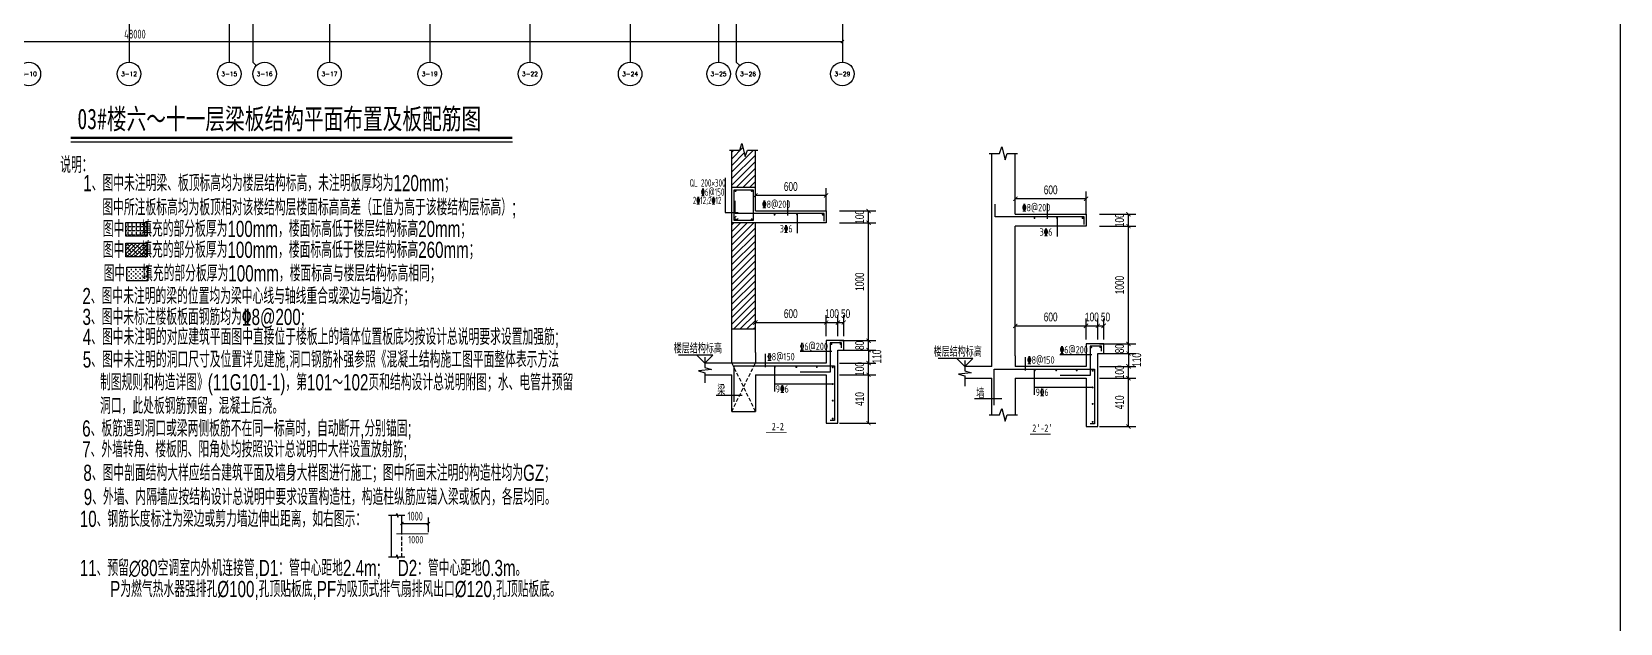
# Model space of a CAD drawing. Extents: x -173820 to 521180, y -715739 to 158231.
# Drawn here: x 15255 to 69145, y -74546 to -54477 of the extents above; entities that cross this region are included whole.
import ezdxf
from ezdxf.enums import TextEntityAlignment as Align

# ---------------------------------------------------------------- set-up
doc = ezdxf.new("R2010")
doc.units = 0
doc.header["$LTSCALE"] = 1000
doc.linetypes.add('CONTINOUS', pattern=[0])
doc.linetypes.add('HIDDEN2', pattern=[0.1875, 0.125, -0.0625])
for name, color, linetype in [('AXIS_TEXT', 7, 'Continuous'), ('DIM1', 3, 'Continuous'), ('JG1', 3, 'Continuous'), ('填充', 8, 'Continuous'), ('模板线', 3, 'Continuous'), ('钢筋_文字', 7, 'Continuous')]:
    doc.layers.add(name, color=color, linetype=linetype)
doc.styles.add('_TCH_AXIS', font='COMPLEX', dxfattribs={"bigfont": 'GBCBIG'})
doc.styles.add('COMPLEX', font='COMPLEX')
doc.styles.add('TEXTDIM', font='njadri_romans1.shx', dxfattribs={"width": 0.7, "bigfont": 'njadri_fhztxt.shx'})
doc.styles.add('TEXTNORMAL', font='njadri_romans1.shx', dxfattribs={"width": 0.7, "bigfont": 'njadri_fhztxt.shx'})
doc.styles.add('TEXTSTEEL', font='njadri_tssdeng.shx', dxfattribs={"width": 0.7, "bigfont": 'njadri_tssdchn.shx'})
doc.styles.add('zzt', font='tssdeng.shx', dxfattribs={"width": 0.7, "height": 300, "bigfont": 'tssdchn.shx'})
doc.styles.add('钢筋', font='tssdeng.shx', dxfattribs={"width": 0.7, "height": 250, "bigfont": 'tssdchn.shx'})
doc.styles.add('钢筋长度', font='tssdeng.shx', dxfattribs={"width": 0.7, "height": 300, "bigfont": 'tssdchn.shx'})
doc.styles.add('黑体', font='simhei.ttf', dxfattribs={"width": 0.8})
doc.dimstyles.new('DIM100', dxfattribs={"dimtxt": 300, "dimasz": 1, "dimexe": 250, "dimexo": 0, "dimgap": 150, "dimtad": 1, "dimdec": 0, "dimzin": 0, "dimdsep": 46, "dimtxsty": 'TEXTDIM', "dimblk": 'DI', "dimcen": 0, "dimclrt": 7, "dimadec": 0, "dimazin": 0, "dimtfac": 1, "dimtdec": 0, "dimtix": 1, "dimtmove": 2, "dimatfit": 3, "dimldrblk": 'DI', "dimfxl": 0, "dimtolj": 1, "dimtzin": 0, "dimarcsym": 0})
doc.dimstyles.new('DIM_1_100', dxfattribs={"dimtxt": 300, "dimasz": 100, "dimexe": 200, "dimexo": 50, "dimgap": 100, "dimtad": 1, "dimdec": 0, "dimzin": 0, "dimdsep": 46, "dimtxsty": 'zzt', "dimblk": 'ARCHTICK', "dimcen": 0, "dimclrt": 7, "dimadec": 0, "dimazin": 0, "dimtfac": 1, "dimtdec": 0, "dimtix": 1, "dimtmove": 2, "dimatfit": 0, "dimldrblk": 'ARCHTICK', "dimfxl": 0, "dimtolj": 1, "dimarcsym": 0})
pattern_1 = [(45, (151419.17, 20178.69), (-112.2532, 112.2532), [])]

# ---------------------------------------------------------------- blocks, each defined once
blk = doc.blocks.new('_ArchTick')
at = {"color": 4, "linetype": 'ByBlock', "const_width": 0.4}
blk.add_lwpolyline([(-0.5, -0.5), (0.5, 0.5)], dxfattribs=at)
blk = doc.blocks.new('*D1586')
at = {"layer": 'Defpoints', "color": 0}
for p in [(11569, 2193), (12469, 2540), (12469, 2193)]:
    blk.add_point(p, dxfattribs=at)
at = {"layer": '钢筋_文字', "color": 0, "lineweight": -2}
for p, q in [((11569, 2243), (11569, 2740)), ((12469, 2243), (12469, 2740)), ((11569, 2540), (12469, 2540))]:
    blk.add_line(p, q, dxfattribs=at)
at = {"layer": '钢筋_文字', "color": 0, "lineweight": -2, "xscale": 100, "yscale": 100, "zscale": 100, "rotation": 180}
blk.add_blockref('_ArchTick', (11569, 2540), dxfattribs=at)
at = {"layer": '钢筋_文字', "color": 0, "lineweight": -2, "xscale": 100, "yscale": 100, "zscale": 100}
blk.add_blockref('_ArchTick', (12469, 2540), dxfattribs=at)
at = {"layer": '钢筋_文字', "color": 7, "insert": (12019, 2790), "char_height": 300, "attachment_point": 5, "style": 'zzt'}
blk.add_mtext('\\A1;1000', dxfattribs=at)
blk = doc.blocks.new('DI')
at = {"color": 3, "const_width": 30}
blk.add_lwpolyline([(-71, -71), (71, 71)], dxfattribs=at)
blk = doc.blocks.new('*D2087')
at = {"layer": 'Defpoints', "color": 0}
for p in [(5618, 7123), (6600, 7123), (5618, 3123)]:
    blk.add_point(p, dxfattribs=at)
at = {"layer": 'JG1', "color": 0, "lineweight": -2}
for p, q in [((5618, 7123), (6850, 7123)), ((6600, 3124), (6600, 7122)), ((5618, 3123), (6850, 3123))]:
    blk.add_line(p, q, dxfattribs=at)
for p, rotation in [((6600, 7123), 90), ((6600, 3123), 270)]:
    blk.add_blockref('DI', p, dxfattribs=dict(at, rotation=rotation))
at = {"layer": 'JG1', "color": 7, "insert": (6300, 5123), "char_height": 300, "attachment_point": 5, "rotation": 90, "style": 'TEXTDIM'}
blk.add_mtext('\\A1;1000', dxfattribs=at)
blk = doc.blocks.new('*D2088')
at = {"layer": 'Defpoints', "color": 0}
for p in [(5618, 3123), (5618, 2803), (6600, 3123)]:
    blk.add_point(p, dxfattribs=at)
at = {"layer": 'JG1', "color": 0, "lineweight": -2}
for p, q in [((5618, 3123), (6850, 3123)), ((5618, 2803), (6850, 2803)), ((6600, 3124), (6600, 3125)), ((6600, 2803), (6600, 3123)), ((6600, 2802), (6600, 2801))]:
    blk.add_line(p, q, dxfattribs=at)
for p, rotation in [((6600, 3123), 270), ((6600, 2803), 90)]:
    blk.add_blockref('DI', p, dxfattribs=dict(at, rotation=rotation))
at = {"layer": 'JG1', "color": 7, "insert": (6300, 2963), "char_height": 300, "attachment_point": 5, "rotation": 90, "style": 'TEXTDIM'}
blk.add_mtext('\\A1;80', dxfattribs=at)
blk = doc.blocks.new('*D2089')
at = {"layer": 'Defpoints', "color": 0}
for p in [(5618, 1963), (6600, 1963), (5618, 323)]:
    blk.add_point(p, dxfattribs=at)
at = {"layer": 'JG1', "color": 0, "lineweight": -2}
for p, q in [((5618, 1963), (6850, 1963)), ((6600, 324), (6600, 1962)), ((5618, 323), (6850, 323))]:
    blk.add_line(p, q, dxfattribs=at)
for p, rotation in [((6600, 1963), 90), ((6600, 323), 270)]:
    blk.add_blockref('DI', p, dxfattribs=dict(at, rotation=rotation))
at = {"layer": 'JG1', "color": 7, "insert": (6300, 1143), "char_height": 300, "attachment_point": 5, "rotation": 90, "style": 'TEXTDIM'}
blk.add_mtext('\\A1;410', dxfattribs=at)
blk = doc.blocks.new('*D2090')
at = {"layer": 'Defpoints', "color": 0}
for p in [(5618, 2803), (5618, 2363), (6600, 2363)]:
    blk.add_point(p, dxfattribs=at)
at = {"layer": 'JG1', "color": 0, "lineweight": -2}
for p, q in [((5618, 2803), (6850, 2803)), ((6600, 2802), (6600, 2364)), ((5618, 2363), (6850, 2363))]:
    blk.add_line(p, q, dxfattribs=at)
for p, rotation in [((6600, 2803), 90), ((6600, 2363), 270)]:
    blk.add_blockref('DI', p, dxfattribs=dict(at, rotation=rotation))
at = {"layer": 'JG1', "color": 7, "insert": (6882, 2583), "char_height": 300, "attachment_point": 5, "rotation": 90, "style": 'TEXTDIM'}
blk.add_mtext('\\A1;110', dxfattribs=at)
blk = doc.blocks.new('*D2091')
at = {"layer": 'Defpoints', "color": 0}
for p in [(5618, 2363), (6600, 2363), (5618, 1963)]:
    blk.add_point(p, dxfattribs=at)
at = {"layer": 'JG1', "color": 0, "lineweight": -2}
for p, q in [((5618, 2363), (6850, 2363)), ((6600, 2364), (6600, 2365)), ((6600, 1963), (6600, 2363)), ((5618, 1963), (6850, 1963)), ((6600, 1962), (6600, 1961))]:
    blk.add_line(p, q, dxfattribs=at)
for p, rotation in [((6600, 2363), 270), ((6600, 1963), 90)]:
    blk.add_blockref('DI', p, dxfattribs=dict(at, rotation=rotation))
at = {"layer": 'JG1', "color": 7, "insert": (6300, 2163), "char_height": 300, "attachment_point": 5, "rotation": 90, "style": 'TEXTDIM'}
blk.add_mtext('\\A1;100', dxfattribs=at)
blk = doc.blocks.new('*D2092')
at = {"layer": 'Defpoints', "color": 0}
for p in [(5618, 7523), (5618, 7123), (6600, 7523)]:
    blk.add_point(p, dxfattribs=at)
at = {"layer": 'JG1', "color": 0, "lineweight": -2}
for p, q in [((5618, 7523), (6850, 7523)), ((5618, 7123), (6850, 7123)), ((6600, 7524), (6600, 7525)), ((6600, 7123), (6600, 7523)), ((6600, 7122), (6600, 7121))]:
    blk.add_line(p, q, dxfattribs=at)
for p, rotation in [((6600, 7523), 270), ((6600, 7123), 90)]:
    blk.add_blockref('DI', p, dxfattribs=dict(at, rotation=rotation))
at = {"layer": 'JG1', "color": 7, "insert": (6300, 7323), "char_height": 300, "attachment_point": 5, "rotation": 90, "style": 'TEXTDIM'}
blk.add_mtext('\\A1;100', dxfattribs=at)
blk = doc.blocks.new('*D2093')
at = {"layer": 'Defpoints', "color": 0}
for p in [(2761, 3276), (5161, 3737), (5161, 3276)]:
    blk.add_point(p, dxfattribs=at)
at = {"layer": 'JG1', "color": 0, "lineweight": -2}
for p, q in [((2761, 3276), (2761, 3987)), ((5161, 3276), (5161, 3987)), ((2762, 3737), (5160, 3737))]:
    blk.add_line(p, q, dxfattribs=at)
at = {"layer": 'JG1', "color": 0, "lineweight": -2, "rotation": 180}
blk.add_blockref('DI', (2761, 3737), dxfattribs=at)
at = {"layer": 'JG1', "color": 0, "lineweight": -2}
blk.add_blockref('DI', (5161, 3737), dxfattribs=at)
at = {"layer": 'JG1', "color": 7, "insert": (3961, 4037), "char_height": 300, "attachment_point": 5, "style": 'TEXTDIM'}
blk.add_mtext('\\A1;600', dxfattribs=at)
blk = doc.blocks.new('*D2094')
at = {"layer": 'Defpoints', "color": 0}
for p in [(5561, 3276), (5761, 3737), (5761, 3276)]:
    blk.add_point(p, dxfattribs=at)
at = {"layer": 'JG1', "color": 0, "lineweight": -2}
for p, q in [((5561, 3276), (5561, 3987)), ((5761, 3276), (5761, 3987)), ((5560, 3737), (5559, 3737)), ((5561, 3737), (5761, 3737)), ((5762, 3737), (5763, 3737))]:
    blk.add_line(p, q, dxfattribs=at)
blk.add_blockref('DI', (5561, 3737), dxfattribs=at)
at = {"layer": 'JG1', "color": 0, "lineweight": -2, "rotation": 180}
blk.add_blockref('DI', (5761, 3737), dxfattribs=at)
at = {"layer": 'JG1', "color": 7, "insert": (5822, 4037), "char_height": 300, "attachment_point": 5, "style": 'TEXTDIM'}
blk.add_mtext('\\A1;50', dxfattribs=at)
blk = doc.blocks.new('*D2095')
at = {"layer": 'Defpoints', "color": 0}
for p in [(5161, 3276), (5561, 3737), (5561, 3276)]:
    blk.add_point(p, dxfattribs=at)
at = {"layer": 'JG1', "color": 0, "lineweight": -2}
for p, q in [((5161, 3276), (5161, 3987)), ((5561, 3276), (5561, 3987)), ((5160, 3737), (5159, 3737)), ((5161, 3737), (5561, 3737)), ((5562, 3737), (5563, 3737))]:
    blk.add_line(p, q, dxfattribs=at)
blk.add_blockref('DI', (5161, 3737), dxfattribs=at)
at = {"layer": 'JG1', "color": 0, "lineweight": -2, "rotation": 180}
blk.add_blockref('DI', (5561, 3737), dxfattribs=at)
at = {"layer": 'JG1', "color": 7, "insert": (5361, 4037), "char_height": 300, "attachment_point": 5, "style": 'TEXTDIM'}
blk.add_mtext('\\A1;100', dxfattribs=at)
blk = doc.blocks.new('*D2096')
at = {"layer": 'Defpoints', "color": 0}
for p in [(2761, 8050), (2761, 7523), (5161, 7523)]:
    blk.add_point(p, dxfattribs=at)
at = {"layer": 'JG1', "color": 0, "lineweight": -2}
for p, q in [((2761, 7523), (2761, 8300)), ((5161, 7523), (5161, 8300)), ((5160, 8050), (2762, 8050))]:
    blk.add_line(p, q, dxfattribs=at)
at = {"layer": 'JG1', "color": 0, "lineweight": -2, "rotation": 180}
blk.add_blockref('DI', (2761, 8050), dxfattribs=at)
at = {"layer": 'JG1', "color": 0, "lineweight": -2}
blk.add_blockref('DI', (5161, 8050), dxfattribs=at)
at = {"layer": 'JG1', "color": 7, "insert": (3961, 8350), "char_height": 300, "attachment_point": 5, "style": 'TEXTDIM'}
blk.add_mtext('\\A1;600', dxfattribs=at)
blk = doc.blocks.new('*D2077')
at = {"layer": 'Defpoints', "color": 0}
for p in [(50749, 57929), (51731, 57929), (50749, 53929)]:
    blk.add_point(p, dxfattribs=at)
at = {"layer": 'JG1', "color": 0, "lineweight": -2}
for p, q in [((50749, 57929), (51981, 57929)), ((51731, 53930), (51731, 57928)), ((50749, 53929), (51981, 53929))]:
    blk.add_line(p, q, dxfattribs=at)
for p, rotation in [((51731, 57929), 90), ((51731, 53929), 270)]:
    blk.add_blockref('DI', p, dxfattribs=dict(at, rotation=rotation))
at = {"layer": 'JG1', "color": 7, "insert": (51431, 55929), "char_height": 300, "attachment_point": 5, "rotation": 90, "style": 'TEXTDIM'}
blk.add_mtext('\\A1;1000', dxfattribs=at)
blk = doc.blocks.new('*D2078')
at = {"layer": 'Defpoints', "color": 0}
for p in [(50749, 53929), (51731, 53929), (50749, 53609)]:
    blk.add_point(p, dxfattribs=at)
at = {"layer": 'JG1', "color": 0, "lineweight": -2}
for p, q in [((50749, 53929), (51981, 53929)), ((51731, 53930), (51731, 53931)), ((51731, 53609), (51731, 53929)), ((50749, 53609), (51981, 53609)), ((51731, 53608), (51731, 53607))]:
    blk.add_line(p, q, dxfattribs=at)
for p, rotation in [((51731, 53929), 270), ((51731, 53609), 90)]:
    blk.add_blockref('DI', p, dxfattribs=dict(at, rotation=rotation))
at = {"layer": 'JG1', "color": 7, "insert": (51431, 53769), "char_height": 300, "attachment_point": 5, "rotation": 90, "style": 'TEXTDIM'}
blk.add_mtext('\\A1;80', dxfattribs=at)
blk = doc.blocks.new('*D2079')
at = {"layer": 'Defpoints', "color": 0}
for p in [(50749, 52769), (51731, 52769), (50749, 51129)]:
    blk.add_point(p, dxfattribs=at)
at = {"layer": 'JG1', "color": 0, "lineweight": -2}
for p, q in [((50749, 52769), (51981, 52769)), ((51731, 51130), (51731, 52768)), ((50749, 51129), (51981, 51129))]:
    blk.add_line(p, q, dxfattribs=at)
for p, rotation in [((51731, 52769), 90), ((51731, 51129), 270)]:
    blk.add_blockref('DI', p, dxfattribs=dict(at, rotation=rotation))
at = {"layer": 'JG1', "color": 7, "insert": (51431, 51949), "char_height": 300, "attachment_point": 5, "rotation": 90, "style": 'TEXTDIM'}
blk.add_mtext('\\A1;410', dxfattribs=at)
blk = doc.blocks.new('*D2080')
at = {"layer": 'Defpoints', "color": 0}
for p in [(50749, 53609), (50749, 53169), (51731, 53169)]:
    blk.add_point(p, dxfattribs=at)
at = {"layer": 'JG1', "color": 0, "lineweight": -2}
for p, q in [((50749, 53609), (51981, 53609)), ((51731, 53608), (51731, 53170)), ((50749, 53169), (51981, 53169))]:
    blk.add_line(p, q, dxfattribs=at)
for p, rotation in [((51731, 53609), 90), ((51731, 53169), 270)]:
    blk.add_blockref('DI', p, dxfattribs=dict(at, rotation=rotation))
at = {"layer": 'JG1', "color": 7, "insert": (52013, 53389), "char_height": 300, "attachment_point": 5, "rotation": 90, "style": 'TEXTDIM'}
blk.add_mtext('\\A1;110', dxfattribs=at)
blk = doc.blocks.new('*D2081')
at = {"layer": 'Defpoints', "color": 0}
for p in [(50749, 53169), (51731, 53169), (50749, 52769)]:
    blk.add_point(p, dxfattribs=at)
at = {"layer": 'JG1', "color": 0, "lineweight": -2}
for p, q in [((50749, 53169), (51981, 53169)), ((51731, 53170), (51731, 53171)), ((51731, 52769), (51731, 53169)), ((50749, 52769), (51981, 52769)), ((51731, 52768), (51731, 52767))]:
    blk.add_line(p, q, dxfattribs=at)
for p, rotation in [((51731, 53169), 270), ((51731, 52769), 90)]:
    blk.add_blockref('DI', p, dxfattribs=dict(at, rotation=rotation))
at = {"layer": 'JG1', "color": 7, "insert": (51431, 52969), "char_height": 300, "attachment_point": 5, "rotation": 90, "style": 'TEXTDIM'}
blk.add_mtext('\\A1;100', dxfattribs=at)
blk = doc.blocks.new('*D2082')
at = {"layer": 'Defpoints', "color": 0}
for p in [(50749, 58329), (51731, 58329), (50749, 57929)]:
    blk.add_point(p, dxfattribs=at)
at = {"layer": 'JG1', "color": 0, "lineweight": -2}
for p, q in [((50749, 58329), (51981, 58329)), ((51731, 58330), (51731, 58331)), ((51731, 57929), (51731, 58329)), ((50749, 57929), (51981, 57929)), ((51731, 57928), (51731, 57927))]:
    blk.add_line(p, q, dxfattribs=at)
for p, rotation in [((51731, 58329), 270), ((51731, 57929), 90)]:
    blk.add_blockref('DI', p, dxfattribs=dict(at, rotation=rotation))
at = {"layer": 'JG1', "color": 7, "insert": (51431, 58129), "char_height": 300, "attachment_point": 5, "rotation": 90, "style": 'TEXTDIM'}
blk.add_mtext('\\A1;100', dxfattribs=at)
blk = doc.blocks.new('*D2083')
at = {"layer": 'Defpoints', "color": 0}
for p in [(50292, 54544), (47892, 54082), (50292, 54082)]:
    blk.add_point(p, dxfattribs=at)
at = {"layer": 'JG1', "color": 0, "lineweight": -2}
for p, q in [((47892, 54082), (47892, 54794)), ((47893, 54544), (50291, 54544)), ((50292, 54082), (50292, 54794))]:
    blk.add_line(p, q, dxfattribs=at)
at = {"layer": 'JG1', "color": 0, "lineweight": -2, "rotation": 180}
blk.add_blockref('DI', (47892, 54544), dxfattribs=at)
at = {"layer": 'JG1', "color": 0, "lineweight": -2}
blk.add_blockref('DI', (50292, 54544), dxfattribs=at)
at = {"layer": 'JG1', "color": 7, "insert": (49092, 54844), "char_height": 300, "attachment_point": 5, "style": 'TEXTDIM'}
blk.add_mtext('\\A1;600', dxfattribs=at)
blk = doc.blocks.new('*D2084')
at = {"layer": 'Defpoints', "color": 0}
for p in [(50892, 54544), (50692, 54082), (50892, 54082)]:
    blk.add_point(p, dxfattribs=at)
at = {"layer": 'JG1', "color": 0, "lineweight": -2}
for p, q in [((50691, 54544), (50690, 54544)), ((50692, 54082), (50692, 54794)), ((50692, 54544), (50892, 54544)), ((50892, 54082), (50892, 54794)), ((50893, 54544), (50894, 54544))]:
    blk.add_line(p, q, dxfattribs=at)
blk.add_blockref('DI', (50692, 54544), dxfattribs=at)
at = {"layer": 'JG1', "color": 0, "lineweight": -2, "rotation": 180}
blk.add_blockref('DI', (50892, 54544), dxfattribs=at)
at = {"layer": 'JG1', "color": 7, "insert": (50953, 54844), "char_height": 300, "attachment_point": 5, "style": 'TEXTDIM'}
blk.add_mtext('\\A1;50', dxfattribs=at)
blk = doc.blocks.new('*D2085')
at = {"layer": 'Defpoints', "color": 0}
for p in [(50692, 54544), (50292, 54082), (50692, 54082)]:
    blk.add_point(p, dxfattribs=at)
at = {"layer": 'JG1', "color": 0, "lineweight": -2}
for p, q in [((50291, 54544), (50290, 54544)), ((50292, 54082), (50292, 54794)), ((50292, 54544), (50692, 54544)), ((50692, 54082), (50692, 54794)), ((50693, 54544), (50694, 54544))]:
    blk.add_line(p, q, dxfattribs=at)
blk.add_blockref('DI', (50292, 54544), dxfattribs=at)
at = {"layer": 'JG1', "color": 0, "lineweight": -2, "rotation": 180}
blk.add_blockref('DI', (50692, 54544), dxfattribs=at)
at = {"layer": 'JG1', "color": 7, "insert": (50492, 54844), "char_height": 300, "attachment_point": 5, "style": 'TEXTDIM'}
blk.add_mtext('\\A1;100', dxfattribs=at)
blk = doc.blocks.new('*D2086')
at = {"layer": 'Defpoints', "color": 0}
for p in [(47892, 58857), (47892, 58329), (50292, 58329)]:
    blk.add_point(p, dxfattribs=at)
at = {"layer": 'JG1', "color": 0, "lineweight": -2}
for p, q in [((47892, 58329), (47892, 59107)), ((50291, 58857), (47893, 58857)), ((50292, 58329), (50292, 59107))]:
    blk.add_line(p, q, dxfattribs=at)
at = {"layer": 'JG1', "color": 0, "lineweight": -2, "rotation": 180}
blk.add_blockref('DI', (47892, 58857), dxfattribs=at)
at = {"layer": 'JG1', "color": 0, "lineweight": -2}
blk.add_blockref('DI', (50292, 58857), dxfattribs=at)
at = {"layer": 'JG1', "color": 7, "insert": (49092, 59157), "char_height": 300, "attachment_point": 5, "style": 'TEXTDIM'}
blk.add_mtext('\\A1;600', dxfattribs=at)
blk = doc.blocks.new('*D446')
at = {"layer": 'Defpoints', "color": 0}
for p in [(0, -2508), (48000, -2508), (48000, -4488)]:
    blk.add_point(p, dxfattribs=at)
at = {"layer": 'DIM1', "color": 0, "lineweight": -2}
for p, q in [((0, -2558), (0, -4688)), ((48000, -2558), (48000, -4688)), ((0, -4488), (48000, -4488))]:
    blk.add_line(p, q, dxfattribs=at)
at = {"layer": 'DIM1', "color": 0, "lineweight": -2, "xscale": 100, "yscale": 100, "zscale": 100, "rotation": 180}
blk.add_blockref('_ArchTick', (0, -4488), dxfattribs=at)
at = {"layer": 'DIM1', "color": 0, "lineweight": -2, "xscale": 100, "yscale": 100, "zscale": 100}
blk.add_blockref('_ArchTick', (48000, -4488), dxfattribs=at)
at = {"layer": 'DIM1', "color": 7, "insert": (24000, -4238), "char_height": 300, "attachment_point": 5, "style": 'zzt'}
blk.add_mtext('\\A1;48000', dxfattribs=at)
blk = doc.blocks.new('_AXISO')
at = {"color": 3}
blk.add_circle((0, 0), 0.5, dxfattribs=at)
at = {"layer": 'AXIS_TEXT', "color": 3, "style": 'COMPLEX', "width": 1.041667}
blk.add_attdef('A', text='', height=0.56, dxfattribs=at).set_placement((-0.25, -0.28), (0.25, -0.28), align=Align.FIT)
blk = doc.blocks.new('$1535875')
at = {"layer": '钢筋_文字', "linetype": 'Continuous'}
h = blk.add_hatch(dxfattribs=at)
h.set_pattern_fill('ANGLE', scale=20, style=0)
h.set_pattern_definition([(0, (-460926.76, -11072.38), (0, 139.7), [101.6, -38.1]), (90, (-460926.76, -11072.38), (-139.7, 9e-15), [101.6, -38.1])])
h.paths.add_polyline_path([(2201.1, 12749.2), (2201.1, 12287.7), (2920.5, 12287.7), (2920.5, 12749.2)])
h = blk.add_hatch(dxfattribs=at)
h.set_pattern_fill('ANSI38', scale=30, style=0)
h.set_pattern_definition([(45, (180759.6, 3445.45), (-67.35192, 67.35192), []), (135, (180759.6, 3445.45), (-202.055763, 67.35192), [238.125, -142.875])])
h.paths.add_polyline_path([(2920.5, 12051.5), (2201.1, 12051.5), (2201.1, 11590), (2920.5, 11590)])
h = blk.add_hatch(dxfattribs=at)
h.set_pattern_fill('CROSS', scale=300, style=0)
h.set_pattern_definition([(0, (114916.295, 37211.69), (75, 75), [37.5, -112.5]), (90, (114935.045, 37192.94), (-75, 75), [37.5, -112.5])])
h.paths.add_polyline_path([(2231.1, 11239.9), (2231.1, 10778.4), (2950.5, 10778.4), (2950.5, 11239.9)])
blk.add_line((11213.4, 1413.2, 0), (11213.4, 2818.2, 0), dxfattribs=at)
at = {"layer": '钢筋_文字', "linetype": 'HIDDEN2'}
blk.add_line((11568.5, 1413.2, 0), (11568.5, 2818.2, 0), dxfattribs=at)
at = {"layer": '钢筋_文字', "color": 7, "linetype": 'Continuous'}
for points in [[(2201.1, 12749.2), (2920.5, 12749.2), (2920.5, 12287.7), (2201.1, 12287.7)], [(2201.1, 12051.5), (2920.5, 12051.5), (2920.5, 11590), (2201.1, 11590)], [(2231.1, 11239.9), (2950.5, 11239.9), (2950.5, 10778.4), (2231.1, 10778.4)]]:
    blk.add_lwpolyline(points, close=True, dxfattribs=at)
at = {"layer": '钢筋_文字', "elevation": 0}
for points in [[(11113.4, 2818.2), (11380.6, 2818.2), (11401.5, 2882.4), (11434.8, 2754), (11455.6, 2818.2), (11668.5, 2818.2)], [(11113.4, 1413.2), (11380.6, 1413.2), (11401.5, 1477.4), (11434.8, 1349), (11455.6, 1413.2), (11668.5, 1413.2)]]:
    blk.add_lwpolyline(points, dxfattribs=at)
at = {"layer": '钢筋_文字', "color": 6, "const_width": 30, "elevation": 0}
blk.add_lwpolyline([(11378.5, 2193.4), (12468.5, 2193.4)], dxfattribs=at)
at = {"layer": '钢筋_文字', "color": 7, "style": 'TEXTSTEEL', "width": 0.7}
for s, p in [('说明：', (-24.3, 14434.3, 0)), ('制图规则和构造详图》(11G101-1)，第101～102页和结构设计总说明附图；水、电管井预留', (1326.6, 7057, 0)), ('洞口，此处板钢筋预留，混凝土后浇。', (1326.6, 6257, 0))]:
    blk.add_text(s, height=550, dxfattribs=at).set_placement(p)
at = {"layer": '钢筋_文字', "color": 7, "linetype": 'Continuous', "style": 'TEXTSTEEL', "width": 0.7}
for s, p in [('1、图中未注明梁、板顶标高均为楼层结构标高，未注明板厚均为120mm；', (758.2, 13816.3, 0)), ('图中所注板标高均为板顶相对该楼结构层楼面标高高差（正值为高于该楼结构层标高）;', (1404.8, 12993.7, 0)), ('图中    填充的部分板厚为100mm，楼面标高低于楼层结构标高20mm；', (1419.7, 12263.5)), ('图中    填充的部分板厚为100mm，楼面标高低于楼层结构标高260mm；', (1419.7, 11553.4)), ('图中    填充的部分板厚为100mm，楼面标高与楼层结构标高相同；', (1449.7, 10754.2)), ('2、图中未注明的梁的位置均为梁中心线与轴线重合或梁边与墙边齐；', (728.2, 9984.5, 0)), ('3、图中未标注楼板板面钢筋均为%%1328@200;', (731.1, 9277.1, 0)), ('4、图中未注明的对应建筑平面图中直接位于楼板上的墙体位置板底均按设计总说明要求设置加强筋;', (741.1, 8598.1, 0)), ('5、图中未注明的洞口尺寸及位置详见建施,洞口钢筋补强参照《混凝土结构施工图平面整体表示方法', (741.1, 7831.2, 0)), ('6、板筋遇到洞口或梁两侧板筋不在同一标高时，自动断开,分别锚固;', (721.1, 5490.4, 0)), ('7、外墙转角、楼板阴、阳角处均按照设计总说明中大样设置放射筋;', (721.1, 4783.7, 0))]:
    blk.add_text(s, height=550, dxfattribs=at).set_placement(p)
at = {"layer": '钢筋_文字', "color": 7, "linetype": 'CONTINOUS', "style": 'TEXTNORMAL', "width": 0.7}
for s, p in [('8、图中剖面结构大样应结合建筑平面及墙身大样图进行施工；图中所画未注明的构造柱均为GZ；', (762.2, 3986.1, 0)), ('9、外墙、内隔墙应按结构设计总说明中要求设置构造柱，构造柱纵筋应锚入梁或板内，各层均同。', (774.7, 3166.8, 0)), ('10、钢筋长度标注为梁边或剪力墙边伸出距离，如右图示：', (640.1, 2423.2, 0)), ('11、预留∅80空调室内外机连接管,D1：管中心距地2.4m;    D2：管中心距地0.3m。', (639, 757, 0)), ('P为燃气热水器强排孔%%C100,孔顶贴板底,PF为吸顶式排气扇排风出口%%C120,孔顶贴板底。', (1670.6, 42.3, 0))]:
    blk.add_text(s, height=550, dxfattribs=at).set_placement(p)
at = {"layer": '钢筋_文字', "style": '钢筋长度', "width": 0.7}
blk.add_text('1000', height=250, dxfattribs=at).set_placement((11781.3, 1866.4, 0))
at = {"layer": '钢筋_文字'}
dim = blk.add_linear_dim(base=(12468.5, 2540.2, 0), p1=(11568.5, 2193.4, 0), p2=(12468.5, 2193.4, 0), text='1000', dimstyle='DIM_1_100', dxfattribs=at)
dim.commit()
dim.dimension.update_dxf_attribs({"geometry": '*D1586', "text_midpoint": (12018.5, 2790.2, 0)})
blk = doc.blocks.new('$1123315')
at = {"layer": '模板线'}
h = blk.add_hatch(dxfattribs=at)
h.set_pattern_fill('ANSI31', color=8, scale=50, style=0)
h.set_pattern_definition(pattern_1)
h.paths.add_polyline_path([(2760.6, 9588.6), (2489.5, 9588.6), (2419.5, 9368.6), (2299.5, 9808.6), (2229.5, 9588.6), (1960.6, 9588.6), (1960.6, 8322.7), (2760.6, 8322.7)])
h = blk.add_hatch(dxfattribs=at)
h.set_pattern_fill('ANSI31', color=8, scale=50, style=0)
h.set_pattern_definition(pattern_1)
h.paths.add_polyline_path([(1960.6, 3522.7), (2760.6, 3522.7), (2760.6, 7122.7), (1960.6, 7122.7)])
at = {"layer": 'JG1'}
for points in [[(1879.5, 9588.6), (2229.5, 9588.6), (2299.5, 9808.6), (2419.5, 9368.6), (2489.5, 9588.6), (2839.5, 9588.6)], [(1960.6, 2722.7), (1960.6, 9588.6)], [(2760.6, 7522.7), (2760.6, 9588.6)], [(2760.6, 7522.7), (5160.6, 7522.7), (5160.6, 7122.7), (2760.6, 7122.7)], [(2760.6, 2722.7), (2760.6, 7122.7)], [(1960.6, 3522.7), (2760.6, 3522.7)], [(2760.6, 1962.7), (5160.6, 1962.7), (5160.6, 322.7), (5560.6, 322.7), (5560.6, 2802.7), (5760.6, 2802.7), (5760.6, 3122.7), (5160.6, 3122.7), (5160.6, 2362.7), (1049.7, 2362.7)], [(1960.6, 2362.7), (1960.6, 2722.7)], [(2760.6, 2722.7), (2760.6, 2362.7)], [(779.7, 2632.7), (1049.7, 2362.7), (1319.7, 2632.7), (148.3, 2632.7)], [(1049.7, 2566.8), (1049.7, 2216.8), (1269.7, 2146.8), (829.7, 2099.9), (1049.7, 2036.8), (1049.7, 1686.8)], [(1049.7, 1962.7), (1960.6, 1962.7)], [(1960.6, 722.7), (1960.6, 1962.7)], [(2760.6, 1962.7), (2760.6, 722.7)], [(1960.6, 722.7), (2760.6, 722.7)]]:
    blk.add_lwpolyline(points, dxfattribs=at)
at = {"layer": '模板线'}
for p, q in [((1731, 8645.1), (1731, 7466.3)), ((2760.6, 8322.7), (1960.6, 8322.7)), ((3856.6, 7368.2), (3856.6, 7892.5)), ((1731, 7466.3), (2174.8, 7466.3)), ((2760.6, 7122.7), (1960.6, 7122.7)), ((4177.8, 7401.5), (4177.8, 6769.1)), ((4275.5, 2764.9), (5352.5, 2764.9)), ((3107.8, 2219.4), (3107.8, 2674.5)), ((3404.2, 2226.5), (3404.2, 1393.8)), ((5369.6, 1649.9), (3404.2, 1649.9)), ((2309.8, 1258.1), (1425.4, 1258.1))]:
    blk.add_line(p, q, dxfattribs=at)
at = {"layer": '模板线', "color": 6}
for p, q in [((2040.6, 7273.9), (2106.9, 7342)), ((2109.8, 7201.8), (2175.2, 7269))]:
    blk.add_line(p, q, dxfattribs=at)
at = {"layer": '模板线', "linetype": 'HIDDEN2'}
for p, q in [((1960.6, 722.7), (2760.6, 2362.7)), ((1960.6, 2362.7), (2760.6, 722.7))]:
    blk.add_line(p, q, dxfattribs=at)
at = {"layer": '模板线', "color": 6}
blk.add_lwpolyline([(2040.6, 8242.7), (2680.6, 8242.7), (2680.6, 7202.7), (2040.6, 7202.7)], close=True, dxfattribs=at)
at = {"layer": '模板线', "color": 6, "linetype": 'HIDDEN2'}
for points, const_width in [([(2071.4, 8203.8, 1), (2105.2, 8203.8, 1)], 33.8), ([(2622.1, 8203.8, 1), (2655.9, 8203.8, 1)], 33.8), ([(2071.4, 7243.3, 1), (2105.2, 7243.3, 1)], 33.8), ([(2622.1, 7243.3, 1), (2655.9, 7243.3, 1)], 33.8), ([(3430.1, 7397.6, -1), (3396.3, 7397.6, -1)], 33.7), ([(4194.6, 7397.6, -1), (4160.9, 7397.6, -1)], 33.7), ([(5064, 7397.7, -1), (5030.3, 7397.7, -1)], 33.7), ([(5321.6, 3010.2, 1), (5355.3, 3010.2, 1)], 33.8), ([(5631.9, 3014.9, 1), (5665.6, 3014.9, 1)], 33.8), ([(3404.2, 2226.5, 1), (3437.9, 2226.5, 1)], 33.8), ([(4132.1, 2226.5, 1), (4165.8, 2226.5, 1)], 33.8), ([(4829.3, 2226.5, 1), (4863, 2226.5, 1)], 33.8), ([(5403.4, 2217.5, -1), (5369.6, 2217.5, -1)], 33.7), ([(5403.4, 1649.9, -1), (5369.6, 1649.9, -1)], 33.7), ([(5403.4, 1088.3, -1), (5369.6, 1088.3, -1)], 33.7), ([(5403.4, 478.3, -1), (5369.6, 478.3, -1)], 33.7)]:
    blk.add_lwpolyline(points, format="xyb", close=True, dxfattribs=dict(at, const_width=const_width))
at = {"layer": '模板线', "color": 6}
for points in [[(5094.5, 7180.4), (5094.5, 7437.9), (2080.3, 7437.9), (2080.3, 7871.1)], [(5682.5, 2875.3), (5682.5, 3050.1), (5303.5, 3050.1), (5303.5, 2058.2)], [(2042.3, 1043), (2042.3, 2266.6), (5449.3, 2266.6), (5449.3, 414.5), (5303.5, 414.5)], [(5303.5, 2058.2), (4278.9, 2058.2)]]:
    blk.add_lwpolyline(points, dxfattribs=at)
at = {"layer": '模板线', "color": 3, "elevation": -307942.8}
blk.add_lwpolyline([(3121.5, 0, 31.2, 31.2, 0), (3826.8, 0, 0, 0, 0)], format="xyseb", dxfattribs=at)
at = {"layer": 'JG1', "style": 'TEXTSTEEL', "width": 0.7}
for s, p in [('楼层结构标高', (-9.9, 2695.8)), ('梁', (1469.3, 1287))]:
    blk.add_text(s, height=300, dxfattribs=at).set_placement(p)
at = {"layer": '模板线', "style": '钢筋'}
for s, width, p in [('QL 200×300', 0.6, (526.8, 8349.5)), ('%%1326@150', 0.6, (917.2, 8038.2)), ('2%%13212;2%%13212', 0.6, (640, 7755.5)), ('%%1328@200', 0.7, (2991.7, 7625.4)), ('3%%1326', 0.7, (3585.9, 6795.4)), ('%%1328@150', 0.7, (3164.5, 2453.9)), ('%%1326@200', 0.7, (4271.5, 2802.7)), ('9%%1326', 0.7, (3448.6, 1360.9))]:
    blk.add_text(s, height=250, dxfattribs=dict(at, width=width)).set_placement(p)
at = {"layer": '模板线', "color": 3, "style": '黑体', "width": 0.7}
blk.add_text('2-2', height=250, dxfattribs=at).set_placement((3317.9, 85.5, -307942.8))
at = {"layer": 'JG1'}
for base, p1, p2, picture, middle in [((2760.6, 8050.2), (5160.6, 7522.7), (2760.6, 7522.7), '*D2096', (3960.6, 8350.2)), ((5160.6, 3737.5), (2760.6, 3275.6), (5160.6, 3275.6), '*D2093', (3960.6, 4037.5)), ((5560.6, 3737.5), (5160.6, 3275.6), (5560.6, 3275.6), '*D2095', (5360.6, 4037.5))]:
    dim = blk.add_linear_dim(base=base, p1=p1, p2=p2, dimstyle='DIM100', override={"dimlfac": 0.25}, dxfattribs=at)
    dim.commit()
    dim.dimension.update_dxf_attribs({"geometry": picture, "text_midpoint": middle})
for p1, p2, picture, middle in [((5618.4, 7122.7), (5618.4, 7522.7), '*D2092', (6299.8, 7322.7)), ((5618.4, 3122.7), (5618.4, 7122.7), '*D2087', (6299.8, 5122.7)), ((5618.4, 2802.7), (5618.4, 3122.7), '*D2088', (6299.8, 2962.7)), ((5618.4, 1962.7), (5618.4, 2362.7), '*D2091', (6299.8, 2162.7)), ((5618.4, 322.7), (5618.4, 1962.7), '*D2089', (6299.8, 1142.7))]:
    dim = blk.add_aligned_dim(p1=p1, p2=p2, distance=-981.4, dimstyle='DIM100', override={"dimlfac": 0.25}, dxfattribs=at)
    dim.commit()
    dim.dimension.update_dxf_attribs({"geometry": picture, "text_midpoint": middle})
dim = blk.add_linear_dim(base=(5760.6, 3737.5), p1=(5560.6, 3275.6), p2=(5760.6, 3275.6), dimstyle='DIM100', override={"dimlfac": 0.25}, dxfattribs=at)
dim.commit()
dim.dimension.update_dxf_attribs({"geometry": '*D2094', "text_midpoint": (5822.1, 4037.5), "dimtype": 128})
dim = blk.add_linear_dim(base=(6599.8, 2362.7), p1=(5618.4, 2802.7), p2=(5618.4, 2362.7), angle=270, dimstyle='DIM100', override={"dimlfac": 0.25}, dxfattribs=at)
dim.commit()
dim.dimension.update_dxf_attribs({"geometry": '*D2090', "text_midpoint": (6882.2, 2582.7), "dimtype": 129})
blk = doc.blocks.new('$1932104')
at = {"layer": 'JG1'}
for points in [[(1879.5, 9528.6), (2229.5, 9528.6), (2299.5, 9748.6), (2419.5, 9308.6), (2489.5, 9528.6), (2839.5, 9528.6)], [(1960.6, 2662.7), (1960.6, 9528.6)], [(2760.6, 7462.7), (2760.6, 9528.6)], [(2760.6, 7462.7), (5160.6, 7462.7), (5160.6, 7062.7), (2760.6, 7062.7)], [(2760.6, 2662.7), (2760.6, 7062.7)], [(2760.6, 1902.7), (5160.6, 1902.7), (5160.6, 262.7), (5560.6, 262.7), (5560.6, 2742.7), (5760.6, 2742.7), (5760.6, 3062.7), (5160.6, 3062.7), (5160.6, 2302.7), (2760.6, 2302.7)], [(779.7, 2572.7), (1049.7, 2302.7), (1319.7, 2572.7), (148.3, 2572.7)], [(1049.7, 2506.8), (1049.7, 2156.8), (1269.7, 2086.8), (829.7, 2039.9), (1049.7, 1976.8), (1049.7, 1626.8)], [(1960.6, 2302.7), (1049.7, 2302.7)], [(1960.6, 2302.7), (1960.6, 2662.7)], [(2760.6, 2662.7), (2760.6, 2302.7)], [(1049.7, 1902.7), (1960.6, 1902.7)], [(1960.6, 658.6), (1960.6, 1902.7)], [(2760.6, 1902.7), (2760.6, 658.6)], [(1879.5, 658.6), (2229.5, 658.6), (2299.5, 878.6), (2419.5, 438.6), (2489.5, 658.6), (2839.5, 658.6)]]:
    blk.add_lwpolyline(points, dxfattribs=at)
at = {"layer": '模板线'}
for p, q in [((3856.6, 7308.2), (3856.6, 7832.5)), ((4177.8, 7341.5), (4177.8, 6709.1)), ((4275.5, 2704.9), (5352.5, 2704.9)), ((3107.8, 2159.4), (3107.8, 2614.5)), ((3404.2, 2166.5), (3404.2, 1333.8)), ((2309.8, 1198.1), (1375.4, 1198.1)), ((5369.6, 1589.9), (3404.2, 1589.9))]:
    blk.add_line(p, q, dxfattribs=at)
at = {"layer": '模板线', "color": 6}
for points in [[(5094.5, 7120.4), (5094.5, 7377.9), (2080.3, 7377.9), (2080.3, 7811.1)], [(5682.5, 2815.3), (5682.5, 2990.1), (5303.5, 2990.1), (5303.5, 1998.2)], [(2042.3, 983), (2042.3, 2206.6), (5449.3, 2206.6), (5449.3, 354.5), (5303.5, 354.5)], [(5303.5, 1998.2), (4278.9, 1998.2)]]:
    blk.add_lwpolyline(points, dxfattribs=at)
at = {"layer": '模板线', "color": 6, "linetype": 'HIDDEN2'}
for points, const_width in [([(3430.1, 7337.6, -1), (3396.3, 7337.6, -1)], 33.7), ([(4194.6, 7337.6, -1), (4160.9, 7337.6, -1)], 33.7), ([(5064, 7337.7, -1), (5030.3, 7337.7, -1)], 33.7), ([(5321.6, 2950.2, 1), (5355.3, 2950.2, 1)], 33.8), ([(5631.9, 2954.9, 1), (5665.6, 2954.9, 1)], 33.8), ([(3404.2, 2166.5, 1), (3437.9, 2166.5, 1)], 33.8), ([(4132.1, 2166.5, 1), (4165.8, 2166.5, 1)], 33.8), ([(4829.3, 2166.5, 1), (4863, 2166.5, 1)], 33.8), ([(5403.4, 2157.5, -1), (5369.6, 2157.5, -1)], 33.7), ([(5403.4, 1589.9, -1), (5369.6, 1589.9, -1)], 33.7), ([(5403.4, 1028.3, -1), (5369.6, 1028.3, -1)], 33.7), ([(5403.4, 418.3, -1), (5369.6, 418.3, -1)], 33.7)]:
    blk.add_lwpolyline(points, format="xyb", close=True, dxfattribs=dict(at, const_width=const_width))
at = {"layer": '模板线', "color": 3, "elevation": -307942.8}
blk.add_lwpolyline([(3261.5, 0, 31.2, 31.2, 0), (3966.8, 0, 0, 0, 0)], format="xyseb", dxfattribs=at)
at = {"layer": 'JG1', "style": 'TEXTSTEEL', "width": 0.7}
for s, p in [('楼层结构标高', (-9.9, 2635.8)), ('墙', (1439.3, 1227))]:
    blk.add_text(s, height=300, dxfattribs=at).set_placement(p)
at = {"layer": '模板线', "style": '钢筋', "width": 0.7}
for s, p in [('%%1328@200', (2991.7, 7565.4)), ('3%%1326', (3585.9, 6735.4)), ('%%1326@200', (4271.5, 2742.7)), ('%%1328@150', (3164.5, 2393.9)), ('9%%1326', (3448.6, 1300.9))]:
    blk.add_text(s, height=250, dxfattribs=at).set_placement(p)
at = {"layer": '模板线', "color": 3, "style": '黑体', "width": 0.7}
blk.add_text("2'-2'", height=250, dxfattribs=at).set_placement((3337.9, 85.5, -307942.8))
at = {"layer": 'JG1'}
for base, p1, p2, picture, middle in [((2760.6, 7990.2), (5160.6, 7462.7), (2760.6, 7462.7), '*D2086', (3960.6, 8290.2)), ((5160.6, 3677.5), (2760.6, 3215.6), (5160.6, 3215.6), '*D2083', (3960.6, 3977.5)), ((5560.6, 3677.5), (5160.6, 3215.6), (5560.6, 3215.6), '*D2085', (5360.6, 3977.5))]:
    dim = blk.add_linear_dim(base=base, p1=p1, p2=p2, dimstyle='DIM100', override={"dimlfac": 0.25}, dxfattribs=at)
    dim.commit()
    dim.dimension.update_dxf_attribs({"geometry": picture, "text_midpoint": middle, "insert": (-45130.9, -50866.6)})
for p1, p2, picture, middle in [((5618.4, 7062.7), (5618.4, 7462.7), '*D2082', (6299.8, 7262.7)), ((5618.4, 3062.7), (5618.4, 7062.7), '*D2077', (6299.8, 5062.7)), ((5618.4, 2742.7), (5618.4, 3062.7), '*D2078', (6299.8, 2902.7)), ((5618.4, 1902.7), (5618.4, 2302.7), '*D2081', (6299.8, 2102.7)), ((5618.4, 262.7), (5618.4, 1902.7), '*D2079', (6299.8, 1082.7))]:
    dim = blk.add_aligned_dim(p1=p1, p2=p2, distance=-981.4, dimstyle='DIM100', override={"dimlfac": 0.25}, dxfattribs=at)
    dim.commit()
    dim.dimension.update_dxf_attribs({"geometry": picture, "text_midpoint": middle, "insert": (-45130.9, -50866.6)})
dim = blk.add_linear_dim(base=(5760.6, 3677.5), p1=(5560.6, 3215.6), p2=(5760.6, 3215.6), dimstyle='DIM100', override={"dimlfac": 0.25}, dxfattribs=at)
dim.commit()
dim.dimension.update_dxf_attribs({"geometry": '*D2084', "text_midpoint": (5822.1, 3977.5), "dimtype": 128, "insert": (-45130.9, -50866.6)})
dim = blk.add_linear_dim(base=(6599.8, 2302.7), p1=(5618.4, 2742.7), p2=(5618.4, 2302.7), angle=270, dimstyle='DIM100', override={"dimlfac": 0.25}, dxfattribs=at)
dim.commit()
dim.dimension.update_dxf_attribs({"geometry": '*D2080', "text_midpoint": (6882.2, 2522.7), "dimtype": 129, "insert": (-45130.9, -50866.6)})
blk = doc.blocks.new('$1783196')
at = {"layer": 'DIM1'}
for p, q in [((29034.9, 3480), (29034.9, 800)), ((32434.9, 3480), (32434.9, 800)), ((33234.9, 3480), (33234.9, 800)), ((35834.9, 3480), (35834.9, 800)), ((39234.9, 3480), (39234.9, 800)), ((42634.9, 3480), (42634.9, 800)), ((46034.9, 3480), (46034.9, 800)), ((49034.9, 3480), (49034.9, 800)), ((49634.9, 3480), (49634.9, 800)), ((53234.9, 3480), (53234.9, 800)), ((33352, 682.8), (33234.9, 800)), ((49752, 682.8), (49634.9, 800))]:
    blk.add_line(p, q, dxfattribs=at)
ref = blk.add_blockref('_AXISO', (25634.9, 400), dxfattribs=dict(at, xscale=800, yscale=800, zscale=800))
ref.add_attrib('A', '3-10', dxfattribs={"layer": 'AXIS_TEXT', "height": 152.88, "style": '_TCH_AXIS'}).set_placement((25365.5, 323.6), (25904.2, 323.6), align=Align.FIT)
ref = blk.add_blockref('_AXISO', (29034.9, 400), dxfattribs=dict(at, xscale=800, yscale=800, zscale=800))
ref.add_attrib('A', '3-12', dxfattribs={"layer": 'AXIS_TEXT', "height": 152.88, "style": '_TCH_AXIS'}).set_placement((28765.5, 323.6), (29304.2, 323.6), align=Align.FIT)
ref = blk.add_blockref('_AXISO', (32434.9, 400), dxfattribs=dict(at, xscale=800, yscale=800, zscale=800))
ref.add_attrib('A', '3-15', dxfattribs={"layer": 'AXIS_TEXT', "height": 152.88, "style": '_TCH_AXIS'}).set_placement((32165.5, 323.6), (32704.2, 323.6), align=Align.FIT)
ref = blk.add_blockref('_AXISO', (33634.9, 400), dxfattribs=dict(at, xscale=800, yscale=800, zscale=800))
ref.add_attrib('A', '3-16', dxfattribs={"layer": 'AXIS_TEXT', "height": 152.88, "style": '_TCH_AXIS'}).set_placement((33365.5, 323.6), (33904.2, 323.6), align=Align.FIT)
ref = blk.add_blockref('_AXISO', (35834.9, 400), dxfattribs=dict(at, xscale=800, yscale=800, zscale=800))
ref.add_attrib('A', '3-17', dxfattribs={"layer": 'AXIS_TEXT', "height": 152.88, "style": '_TCH_AXIS'}).set_placement((35565.5, 323.6), (36104.2, 323.6), align=Align.FIT)
ref = blk.add_blockref('_AXISO', (39234.9, 400), dxfattribs=dict(at, xscale=800, yscale=800, zscale=800))
ref.add_attrib('A', '3-19', dxfattribs={"layer": 'AXIS_TEXT', "height": 152.88, "style": '_TCH_AXIS'}).set_placement((38965.5, 323.6), (39504.2, 323.6), align=Align.FIT)
ref = blk.add_blockref('_AXISO', (42634.9, 400), dxfattribs=dict(at, xscale=800, yscale=800, zscale=800))
ref.add_attrib('A', '3-22', dxfattribs={"layer": 'AXIS_TEXT', "height": 143.86, "style": '_TCH_AXIS'}).set_placement((42364.3, 328.1), (42905.5, 328.1), align=Align.FIT)
ref = blk.add_blockref('_AXISO', (46034.9, 400), dxfattribs=dict(at, xscale=800, yscale=800, zscale=800))
ref.add_attrib('A', '3-24', dxfattribs={"layer": 'AXIS_TEXT', "height": 140.54, "style": '_TCH_AXIS'}).set_placement((45763.8, 329.7), (46305.9, 329.7), align=Align.FIT)
ref = blk.add_blockref('_AXISO', (49034.9, 400), dxfattribs=dict(at, xscale=800, yscale=800, zscale=800))
ref.add_attrib('A', '3-25', dxfattribs={"layer": 'AXIS_TEXT', "height": 143.86, "style": '_TCH_AXIS'}).set_placement((48764.3, 328.1), (49305.5, 328.1), align=Align.FIT)
ref = blk.add_blockref('_AXISO', (50034.9, 400), dxfattribs=dict(at, xscale=800, yscale=800, zscale=800))
ref.add_attrib('A', '3-26', dxfattribs={"layer": 'AXIS_TEXT', "height": 143.86, "style": '_TCH_AXIS'}).set_placement((49764.3, 328.1), (50305.5, 328.1), align=Align.FIT)
ref = blk.add_blockref('_AXISO', (53234.9, 400), dxfattribs=dict(at, xscale=800, yscale=800, zscale=800))
ref.add_attrib('A', '3-29', dxfattribs={"layer": 'AXIS_TEXT', "height": 143.86, "style": '_TCH_AXIS'}).set_placement((52964.3, 328.1), (53505.5, 328.1), align=Align.FIT)
dim = blk.add_aligned_dim(p1=(5234.9, 3480), p2=(53234.9, 3480), distance=-1980, dimstyle='DIM_1_100', dxfattribs=at)
dim.commit()
dim.dimension.update_dxf_attribs({"geometry": '*D446', "text_midpoint": (29234.9, 1750), "insert": (5234.9, 5988.3)})

msp = doc.modelspace()

# ---------------------------------------------------------------- linework, layer by layer
at = {"layer": '模板线', "elevation": 0}
msp.add_lwpolyline([(-14954.7, -15929.2), (69145.3, -15929.2), (69145.3, -75329.2), (-14954.7, -75329.2)], close=True, dxfattribs=at)
at = {"layer": '钢筋_文字'}
msp.add_line((16575, -58207, 0), (31562.3, -58207, 0), dxfattribs=at)
at = {"layer": '钢筋_文字', "elevation": 0}
msp.add_lwpolyline([(16575, -58075.7, 87.5, 87.5, 0), (31562.3, -58075.7, 0, 0, 0)], format="xyseb", dxfattribs=at)

# ---------------------------------------------------------------- block references
at = {"layer": '填充', "linetype": 'Continuous'}
msp.add_blockref('$1783196', (-10479.5, -56307.5, 0), dxfattribs=at)
at = {"layer": '模板线'}
for name, p in [('$1123315', (37043.5, -68080.7, 0)), ('$1932104', (45860.9, -68133.4))]:
    msp.add_blockref(name, p, dxfattribs=at)
at = {"layer": '钢筋_文字'}
msp.add_blockref('$1535875', (16244.3, -73702.7, 0), dxfattribs=at)

# ---------------------------------------------------------------- texts
at = {"layer": '钢筋_文字', "color": 7, "linetype": 'HIDDEN2', "style": '黑体', "width": 0.7}
msp.add_text('03#楼六～十一层梁板结构平面布置及板配筋图', height=700, dxfattribs=at).set_placement((16803, -57781.9, 0))

doc.saveas('drawing.dxf')
